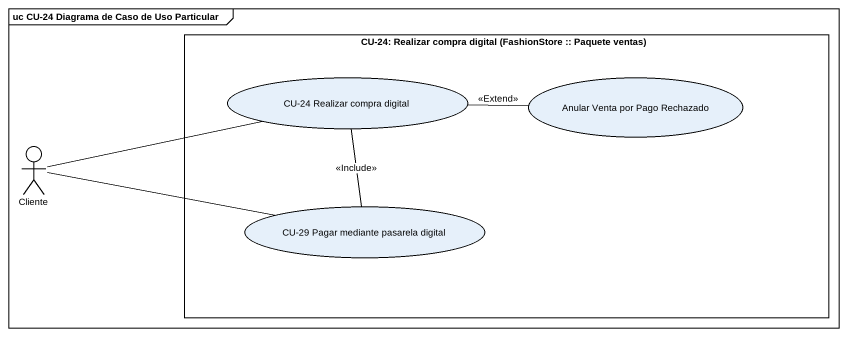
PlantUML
@startuml
mainframe uc CU-24 Diagrama de Caso de Uso Particular
rectangle "CU-24: Realizar compra digital (FashionStore :: Paquete ventas)" as CU_24_Realizar_compra {
  usecase "CU-24 Realizar compra digital" as CU_24_Realizar_compra_2
  usecase "Anular Venta por Pago Rechazado" as Anular_Venta_por_Pago
  usecase "CU-29 Pagar mediante pasarela digital" as CU_29_Pagar_mediante
}
actor Cliente
CU_24_Realizar_compra_2 -- CU_29_Pagar_mediante : <<Include>>
Anular_Venta_por_Pago -left- CU_24_Realizar_compra_2 : <<Extend>>
Cliente -right- CU_24_Realizar_compra_2
Cliente -right- CU_29_Pagar_mediante
@enduml
